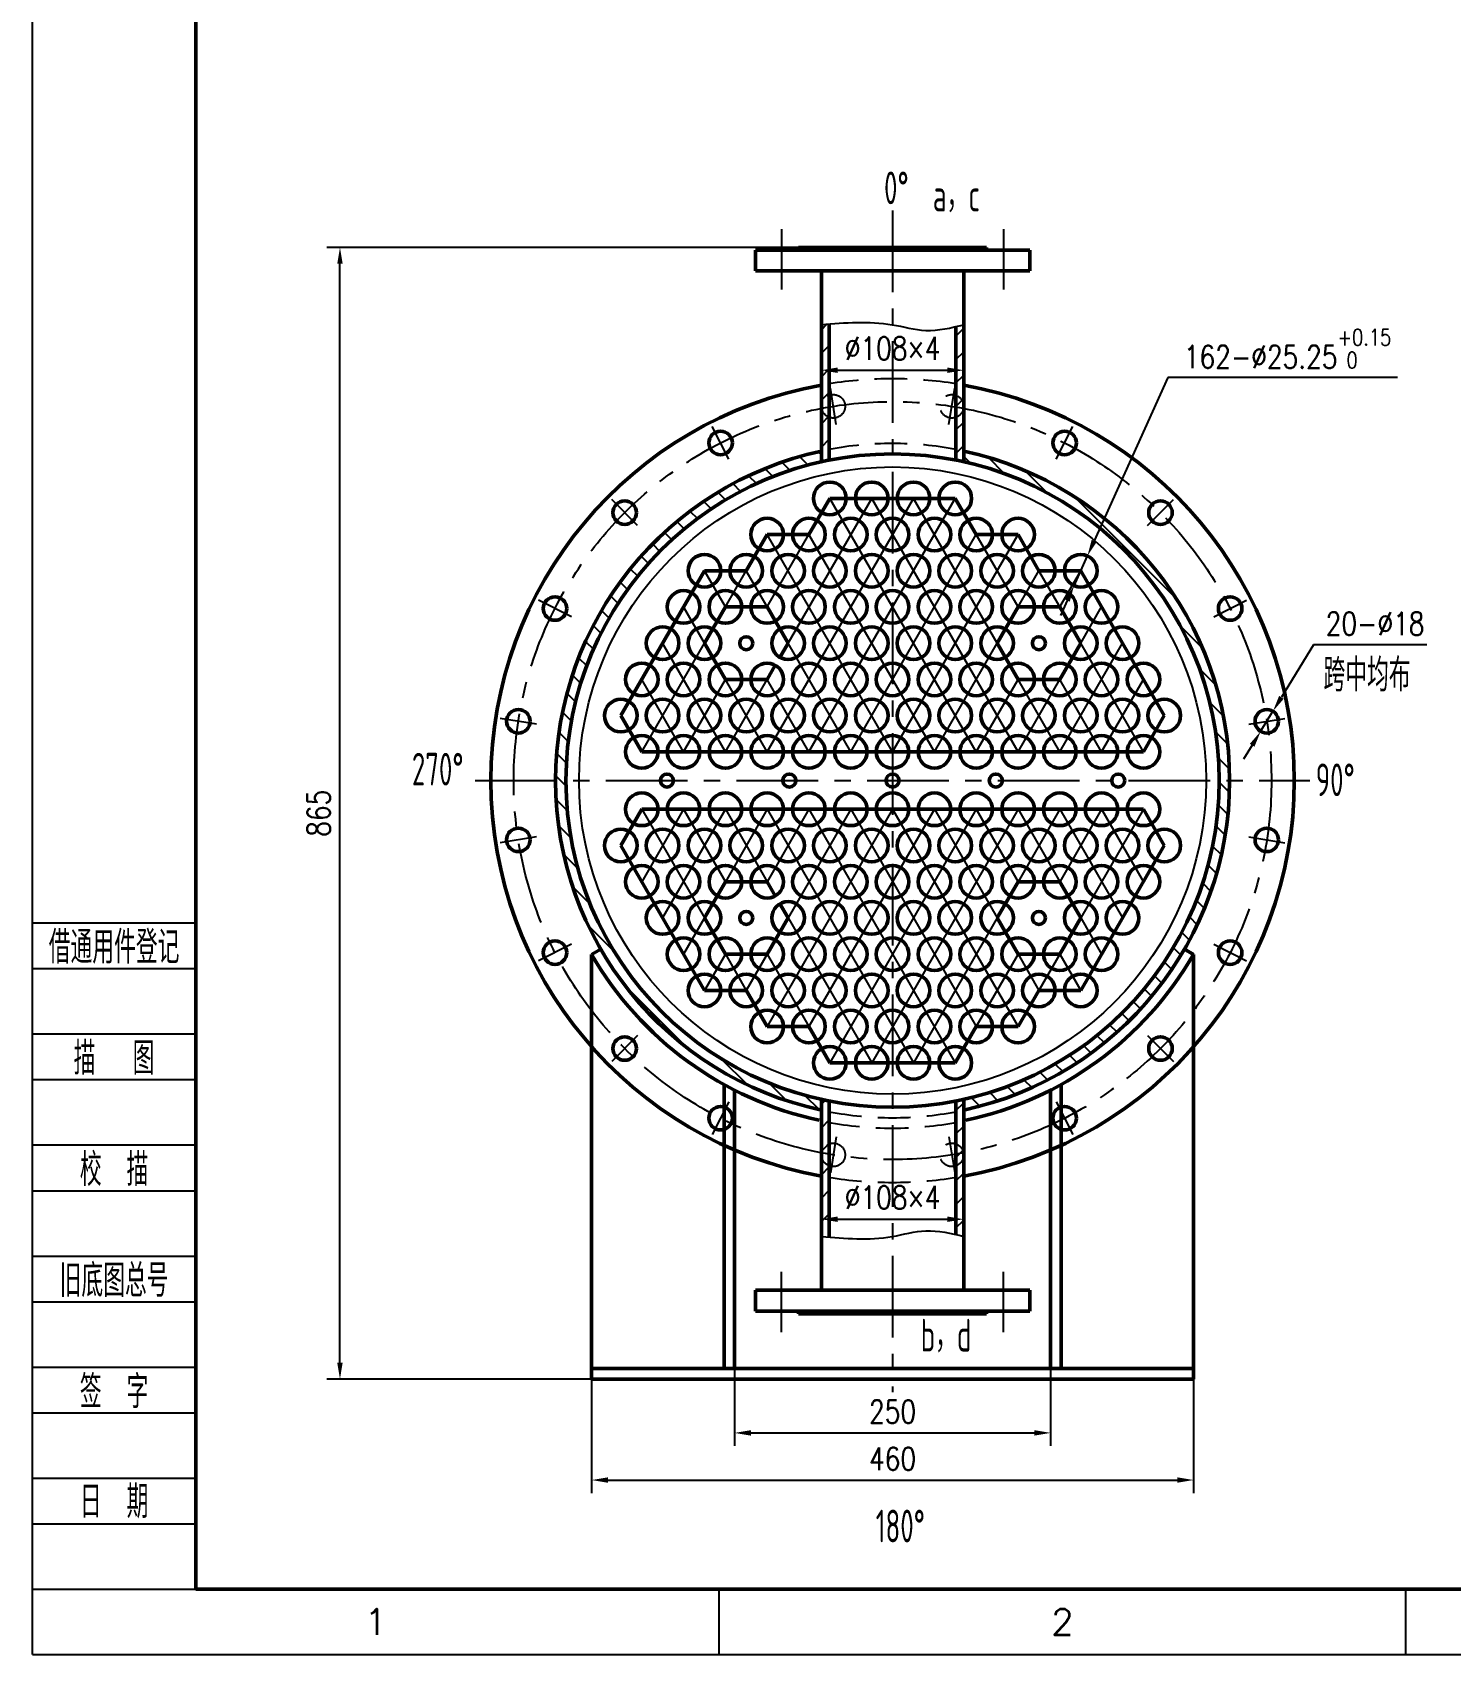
# Model space of a CAD drawing. Header units: millimetres. Extents: x -125 to 4088, y -50 to 2920.
# Drawn here: x -125 to 960, y -50 to 1191 of the extents above; entities that cross this region are included whole.
import ezdxf
from ezdxf.enums import TextEntityAlignment as Align

# ---------------------------------------------------------------- set-up
doc = ezdxf.new("R2010")
doc.units = ezdxf.units.MM
doc.header["$LTSCALE"] = 50
doc.linetypes.add('CENTER', pattern=[2, 1.25, -0.25, 0.25, -0.25])
doc.linetypes.add('DASHED', pattern=[0.75, 0.5, -0.25])
doc.layers.add('1轮廓实线层', color=7, linetype='Continuous', lineweight=50)
doc.layers.add('图框层', color=7, linetype='Continuous', lineweight=50)
for name, color, linetype in [('2细线层', 4, 'Continuous'), ('3中心线层', 1, 'CENTER'), ('4虚线层', 6, 'DASHED'), ('5剖面线层', 2, 'Continuous'), ('6文字层', 3, 'Continuous'), ('7标注层', 4, 'Continuous')]:
    doc.layers.add(name, color=color, linetype=linetype)
doc.styles.add('PC_TEXTSTYLE', font='isocp.shx', dxfattribs={"width": 0.8, "bigfont": 'hzfs.shx'})
doc.styles.add('TH_GBDIM', font='romans.shx', dxfattribs={"width": 0.8, "bigfont": 'gbcbig.shx'})
doc.dimstyles.new('TH_GBDIM', dxfattribs={"dimscale": 5, "dimtxt": 3.5, "dimasz": 2.5, "dimexe": 2, "dimexo": 0, "dimgap": 1.5, "dimtad": 1, "dimdec": 1, "dimzin": 0, "dimdsep": 46, "dimtxsty": 'TH_GBDIM', "dimcen": 2.5, "dimclrd": 130, "dimclre": 130, "dimclrt": 3, "dimadec": 0, "dimazin": 0, "dimtfac": 0.714286, "dimtdec": 1, "dimtmove": 0, "dimatfit": 3, "dimfxl": 0, "dimtzin": 0, "dimlwd": -1, "dimlwe": -1, "dimarcsym": 0})
pattern_1 = [(45, (0, 0), (-8.980256121069152, 8.980256121069154), [])]

# ---------------------------------------------------------------- blocks, each defined once
blk = doc.blocks.new('*D23')
at = {"layer": '7标注层', "color": 130}
for p, q in [((744.0093491004308, 927.2756769917984), (687.6545762287542, 802.2057182454919)), ((919.8911491004314, 927.2756769917982), (744.0093491004308, 927.2756769917984)), ((672.2492413669058, 768.0161634400506), (682.5194646081379, 790.8091999770113)), ((667.1141297462898, 756.6196451715699), (661.9790181256736, 745.2231269030893))]:
    blk.add_line(p, q, dxfattribs=at)
for points in [[(685.7551565173408, 803.0615701822612), (689.5539959401675, 801.3498663087225), (682.5194646081379, 790.8091999770113)], [(665.2147100348764, 757.4754971083394), (669.0135494577032, 755.7637932348006), (672.2492413669058, 768.0161634400506)]]:
    blk.add_solid(points, dxfattribs=at)
at = {"layer": 'Defpoints', "color": 0}
for p in [(682.5194646081379, 790.8091999770113), (672.2492413669058, 768.0161634400506)]:
    blk.add_point(p, dxfattribs=at)
at = {"layer": '7标注层', "color": 3, "insert": (835.7002491004314, 949.3593019917982), "char_height": 17.5, "attachment_point": 5, "style": 'TH_GBDIM'}
blk.add_mtext('162-%%c25.25{}{\\H0.7143x;\\S+0.15^  0;}', dxfattribs=at)
blk = doc.blocks.new('*D24')
at = {"layer": '7标注层', "color": 130}
for p, q in [((303.021595580861, 160.8486171030233), (303.021595580861, 73.56064784258774)), ((763.7471103941843, 160.8486171030258), (763.7471103941843, 73.56064784258774)), ((315.521595580861, 83.56064784258774), (751.2471103941843, 83.56064784258774))]:
    blk.add_line(p, q, dxfattribs=at)
for points in [[(315.521595580861, 85.64398117592107), (315.521595580861, 81.47731450925441), (303.021595580861, 83.56064784258774)], [(751.2471103941843, 85.64398117592107), (751.2471103941843, 81.47731450925441), (763.7471103941843, 83.56064784258774)]]:
    blk.add_solid(points, dxfattribs=at)
at = {"layer": 'Defpoints', "color": 0}
for p in [(303.021595580861, 160.8486171030233), (763.7471103941843, 160.8486171030258), (763.7471103941843, 83.56064784258774)]:
    blk.add_point(p, dxfattribs=at)
at = {"layer": '7标注层', "color": 3, "insert": (533.3843529875227, 99.81064784258774), "char_height": 17.5, "attachment_point": 5, "style": 'TH_GBDIM'}
blk.add_mtext('460{}{}', dxfattribs=at)
blk = doc.blocks.new('*D25')
at = {"layer": '7标注层', "color": 130}
for p, q in [((412.3843529875224, 168.8486171030239), (412.3843529875224, 109.6293780447565)), ((654.3843529875229, 168.8486171030215), (654.3843529875229, 109.6293780447565)), ((424.8843529875224, 119.6293780447565), (641.8843529875229, 119.6293780447565))]:
    blk.add_line(p, q, dxfattribs=at)
for points in [[(424.8843529875224, 121.7127113780899), (424.8843529875224, 117.5460447114232), (412.3843529875224, 119.6293780447565)], [(641.8843529875229, 121.7127113780899), (641.8843529875229, 117.5460447114232), (654.3843529875229, 119.6293780447565)]]:
    blk.add_solid(points, dxfattribs=at)
at = {"layer": 'Defpoints', "color": 0}
for p in [(412.3843529875224, 168.8486171030239), (654.3843529875229, 168.8486171030215), (654.3843529875229, 119.6293780447565)]:
    blk.add_point(p, dxfattribs=at)
at = {"layer": '7标注层', "color": 3, "insert": (533.3843529875227, 135.8793780447565), "char_height": 17.5, "attachment_point": 5, "style": 'TH_GBDIM'}
blk.add_mtext('250{}{}', dxfattribs=at)
blk = doc.blocks.new('*D26')
at = {"layer": '7标注层', "color": 130}
for p, q in [((461.3843529875229, 1026.848617103024), (100.3919602627319, 1026.848617103024)), ((110.3919602627317, 173.3486171030234), (110.3919602627319, 1014.348617103024)), ((303.0215955808611, 160.8486171030233), (100.3919602627317, 160.8486171030234))]:
    blk.add_line(p, q, dxfattribs=at)
for points in [[(108.3086269293985, 1014.348617103024), (112.4752935960652, 1014.348617103024), (110.3919602627319, 1026.848617103024)], [(108.3086269293984, 173.3486171030234), (112.475293596065, 173.3486171030234), (110.3919602627317, 160.8486171030234)]]:
    blk.add_solid(points, dxfattribs=at)
at = {"layer": 'Defpoints', "color": 0}
for p in [(110.3919602627319, 1026.848617103024), (461.3843529875229, 1026.848617103024), (303.0215955808611, 160.8486171030233)]:
    blk.add_point(p, dxfattribs=at)
at = {"layer": '7标注层', "color": 3, "insert": (94.14196026273169, 593.8486171030235), "char_height": 17.5, "attachment_point": 5, "rotation": 90, "style": 'TH_GBDIM'}
blk.add_mtext('865{}{}', dxfattribs=at)
blk = doc.blocks.new('*D55')
at = {"layer": '7标注层', "color": 130}
for p, q in [((855.5382106431915, 722.6916113641978), (831.0224729256623, 682.5618052547247)), ((942.3715439765251, 722.6916113641978), (855.5382106431915, 722.6916113641978)), ((815.1220410396504, 656.534391517699), (824.5059024805755, 671.8948324116815)), ((808.6054705945637, 645.8674186746557), (802.0889001494769, 635.2004458316126))]:
    blk.add_line(p, q, dxfattribs=at)
for points in [[(829.2446441184885, 683.6479003289058), (832.8003017328363, 681.4757101805436), (824.5059024805755, 671.8948324116815)], [(806.8276417873899, 646.9535137488368), (810.3832994017375, 644.7813236004746), (815.1220410396504, 656.534391517699)]]:
    blk.add_solid(points, dxfattribs=at)
at = {"layer": 'Defpoints', "color": 0}
for p in [(824.5059024805755, 671.8948324116815), (815.1220410396504, 656.534391517699)]:
    blk.add_point(p, dxfattribs=at)
at = {"layer": '7标注层', "color": 3, "insert": (902.7048773098583, 738.9416113641978), "char_height": 17.5, "attachment_point": 5, "style": 'TH_GBDIM'}
blk.add_mtext('20-%%c18{}{}', dxfattribs=at)
blk = doc.blocks.new('*D57')
at = {"layer": '7标注层', "color": 130}
for p, q in [((478.8843529875229, 932.8992387916232), (478.8843529875229, 942.8992387916232)), ((491.3843529875229, 932.8992387916232), (575.3843529875229, 932.8992387916232)), ((587.8843529875229, 938.0253028256261), (587.8843529875229, 922.8992387916232))]:
    blk.add_line(p, q, dxfattribs=at)
for points in [[(491.3843529875229, 934.9825721249566), (491.3843529875229, 930.8159054582899), (478.8843529875229, 932.8992387916232)], [(575.3843529875229, 934.9825721249566), (575.3843529875229, 930.8159054582899), (587.8843529875229, 932.8992387916232)]]:
    blk.add_solid(points, dxfattribs=at)
at = {"layer": 'Defpoints', "color": 0}
for p in [(478.8843529875229, 932.8992387916232), (587.8843529875229, 938.0253028256261), (587.8843529875229, 932.8992387916232)]:
    blk.add_point(p, dxfattribs=at)
at = {"layer": '7标注层', "color": 3, "insert": (533.3843529875229, 949.6317755563291), "char_height": 17.5, "attachment_point": 5, "style": 'TH_GBDIM'}
blk.add_mtext('%%c108×4{}{}', dxfattribs=at)
blk = doc.blocks.new('*D58')
at = {"layer": '7标注层', "color": 130}
for p, q in [((478.8843529875231, 283.1567994896104), (478.8843529875231, 293.1567994896104)), ((587.8843529875231, 288.2828635236133), (587.8843529875231, 273.1567994896104)), ((491.3843529875231, 283.1567994896104), (575.3843529875231, 283.1567994896104))]:
    blk.add_line(p, q, dxfattribs=at)
for points in [[(491.3843529875231, 285.2401328229437), (491.3843529875231, 281.0734661562771), (478.8843529875231, 283.1567994896104)], [(575.3843529875231, 285.2401328229437), (575.3843529875231, 281.0734661562771), (587.8843529875231, 283.1567994896104)]]:
    blk.add_solid(points, dxfattribs=at)
at = {"layer": 'Defpoints', "color": 0}
for p in [(587.8843529875231, 288.2828635236133), (478.8843529875231, 283.1567994896104), (587.8843529875231, 283.1567994896104)]:
    blk.add_point(p, dxfattribs=at)
at = {"layer": '7标注层', "color": 3, "insert": (533.3843529875231, 299.8893362543163), "char_height": 17.5, "attachment_point": 5, "style": 'TH_GBDIM'}
blk.add_mtext('%%c108×4{}{}', dxfattribs=at)
blk = doc.blocks.new('PC_FJL_BLOCK')
at = {"layer": '2细线层'}
for p, q in [((-25, 102), (0, 102)), ((-25, 95), (0, 95)), ((-25, 85), (0, 85)), ((-25, 78), (0, 78)), ((-25, 68), (0, 68)), ((-25, 61), (0, 61)), ((-25, 51), (0, 51)), ((-25, 44), (0, 44)), ((-25, 34), (0, 34)), ((-25, 27), (0, 27)), ((-25, 17), (0, 17)), ((-25, 10), (0, 10)), ((-25, 0), (0, 0))]:
    blk.add_line(p, q, dxfattribs=at)
at = {"layer": '6文字层', "color": 3, "style": 'PC_TEXTSTYLE'}
for s, width, p in [('借通用件登记', 0.667, (-12.5, 98.5)), ('描   图', 0.6667, (-12.5, 81.5)), ('校  描', 0.667, (-12.5, 64.5)), ('旧底图总号', 0.667, (-12.5, 47.5)), ('签  字', 0.667, (-12.5, 30.5)), ('日  期', 0.667, (-12.49376486070217, 13.59980542589427))]:
    blk.add_text(s, height=5, dxfattribs=dict(at, width=width)).set_placement(p, align=Align.MIDDLE)
at = {"layer": '6文字层', "style": 'PC_TEXTSTYLE'}
for tag, width, p, p2 in [('借通用件登记', 0.6713282086086615, (-23.44469732711161, 86.35631590408678), (-1.253570431436401, 86.35631590408678)), ('描图', 2.120921862595507, (-23.44469732711161, 69.35982487165847), (-1.253570431436401, 69.35982487165847)), ('校图', 2.149975652110253, (-23.74868605073812, 52.05982479391378), (-1.253570431436401, 52.05982479391378)), ('旧底图总号', 0.7614517010338726, (-22.83672096527289, 35.67035085177702), (-1.861546793275011, 35.67035085177702)), ('签字', 2.026939354482046, (-23.14070968889939, 18.37035077403232), (-1.557559155062791, 18.37035077403232)), ('日期', 1.899989811424763, (-22.83672096527289, 1.373859241433422), (-2.165535516901627, 1.373859241433422))]:
    blk.add_attdef(tag, text='', height=5, dxfattribs=dict(at, width=width)).set_placement(p, p2, align=Align.FIT)

msp = doc.modelspace()

# ---------------------------------------------------------------- hatches: boundary and pattern name
at = {"layer": '5剖面线层'}
h = msp.add_hatch(dxfattribs=at)
h.set_pattern_fill('ANSI31', color=256, scale=4, style=0)
h.set_pattern_definition(pattern_1)
edge = h.paths.add_edge_path()
edge.add_spline(control_points=[(484.8843529875228, 968.2480152589748), (482.8846053306923, 968.0852654624275), (480.8844791591076, 967.9163627663116), (478.8843529875229, 967.7474600701958)], knot_values=[0, 0, 0, 0, 5.969206790696902, 5.969206790696902, 5.969206790696902, 5.969206790696902], degree=3, periodic=0)
edge.add_line((478.8843529875228, 967.7474600701958), (478.8843529875228, 903.6814628213501))
edge.add_arc((533.3843529874699, 618.8486171030128), 290.0000000000007, 100.77821624753358, 100.83206629529758, ccw=False)
edge.add_arc((488.0183581258555, 905.2782358756135), 9, 180, 189.8891081237728, ccw=False)
edge.add_arc((488.0183581258555, 905.2782358756135), 9, 110.3786516710154, 180, ccw=False)
edge.add_line((484.8843529875229, 913.7149420926692), (484.8843529875229, 968.2480152589746))
h.paths.add_polyline_path([(484.8843529875229, 913.7149420926692, 0.313483304704239), (479.0183581258555, 905.2782358756135, 0.04317617365718836), (479.1520801985543, 903.7325594166311, -0.005021139206807079), (484.8843529875229, 904.7642515128963)])
h.paths.add_polyline_path([(484.8843529875229, 904.7642515128963, 0.005021139206807079), (479.1520801985543, 903.7325594166311, 0.266697379455153), (484.8843529875229, 896.8415296585579)])
h.paths.add_polyline_path([(484.8843529875229, 896.8415296585579, -0.266697379455153), (479.1520801985543, 903.7325594166311, 0.0002349651632835394), (478.8843529875228, 903.6814628213501), (478.8843529875228, 862.8358093898318, -0.006131759620740905), (484.8843529875229, 864.0989993657224)])
h.paths.add_polyline_path([(587.8843529875228, 903.6814628213501, 0.0002349651632838466), (587.616625776491, 903.7325594166313, -0.2666973794551493), (581.8843529875226, 896.841529658558), (581.8843529875224, 864.0989993657224, -0.00613175962074085), (587.8843529875224, 862.8358093898318)])
h.paths.add_polyline_path([(587.616625776491, 903.7325594166313, 0.005021139206806838), (581.8843529875227, 904.7642515128964), (581.8843529875227, 896.841529658558, 0.2666973794551468)])
h.paths.add_polyline_path([(581.8843529875227, 913.714942092669), (581.8843529875227, 904.7642515128964, -0.005021139206806838), (587.616625776491, 903.7325594166313, 0.04317617365718506), (587.7503478491898, 905.2782358756135, 0.3134833047042284)], flags=17)
edge = h.paths.add_edge_path()
edge.add_spline(control_points=[(587.8843529875231, 967.7474600701958), (585.8842262310883, 967.2564852947597), (583.8840994746536, 966.7655105193238), (581.884352987523, 966.2988071220818)], knot_values=[103.6369336418468, 103.6369336418468, 103.6369336418468, 103.6369336418468, 109.6954481703521, 109.6954481703521, 109.6954481703521, 109.6954481703521], degree=3, periodic=0)
edge.add_line((581.8843529875229, 966.2988071220819), (581.8843529875227, 913.714942092669))
edge.add_arc((578.7503478491898, 905.2782358756135), 9, 0, 69.62134832898232, ccw=False)
edge.add_arc((578.7503478491897, 905.2782358756133), 9, -9.889108123770484, 1.4210854715202004e-12, ccw=False)
edge.add_arc((533.3843529875033, 618.8486171030265), 290.0000000000007, 79.16793370468793, 79.22178375245193, ccw=False)
edge.add_line((587.8843529875227, 903.6814628213501), (587.884352987523, 967.7474600701956))
h = msp.add_hatch(dxfattribs=at)
h.set_pattern_fill('ANSI31', color=256, scale=4, angle=90, style=0)
h.set_pattern_definition([(135, (0, 0), (-8.980256121069154, -8.980256121069152), [])])
h.paths.add_polyline_path([(478.8843529875228, 862.8358093898318), (478.8843529875228, 871.0266296259235, 0.3531610833721591), (275.3843529875227, 618.8486171030233), (283.3843529875227, 618.8486171030233, -0.3512162236852241)])
h.paths.add_polyline_path([(283.3843529875227, 618.8486171030233), (275.3843529875227, 618.8486171030233, 0.3531610833721592), (478.884352987523, 366.6706045801232), (478.884352987523, 374.8614248162149, -0.3512162236852243)])
h.paths.add_polyline_path([(791.3843529875227, 618.8486171030233), (783.3843529875227, 618.8486171030233, -0.351216223685224), (587.8843529875226, 374.8614248162149), (587.8843529875226, 366.6706045801232, 0.353161083372159)])
h.paths.add_polyline_path([(587.8843529875224, 871.0266296259235), (587.8843529875224, 862.8358093898318, -0.3512162236852242), (783.3843529875227, 618.8486171030233), (791.3843529875227, 618.8486171030233, 0.3531610833721591)])
h = msp.add_hatch(dxfattribs=at)
h.set_pattern_fill('ANSI31', color=256, scale=4, style=0)
h.set_pattern_definition(pattern_1)
edge = h.paths.add_edge_path()
edge.add_arc((488.0183581258556, 332.4189983304332), 9, 180, 249.6213483289854, ccw=False)
edge.add_arc((488.0183581258555, 332.4189983304332), 9.000000000000002, 170.1108918762334, 180, ccw=False)
edge.add_arc((533.3843529875368, 618.8486171030203), 290.0000000000007, 259.167933704689, 259.2217837524529, ccw=False)
edge.add_line((478.8843529875231, 334.0157713846956), (478.8843529875232, 269.9218239307589))
edge.add_spline(control_points=[(478.8843529875231, 269.9218239307589), (480.8844791580181, 269.7543081275002), (482.884605328513, 269.5867923242415), (484.8843529875232, 269.4254162981405)], knot_values=[0, 0, 0, 0, 5.969207854070616, 5.969207854070616, 5.969207854070616, 5.969207854070616], degree=3, periodic=0)
edge.add_line((484.8843529875231, 269.4254162981405), (484.8843529875231, 323.9822921133775))
h.paths.add_polyline_path([(484.8843529875231, 373.5982348403243, -0.006131759620740905), (478.884352987523, 374.8614248162149), (478.8843529875231, 334.0157713846956, 0.0002349651632832506), (479.1520801985542, 333.9646747894146, -0.2666973794551862), (484.8843529875231, 340.8557045474889)])
h.paths.add_polyline_path([(484.8843529875231, 340.8557045474889, 0.2666973794551875), (479.1520801985542, 333.9646747894146, 0.005021139206807368), (484.8843529875231, 332.9329826931494)])
h.paths.add_polyline_path([(484.8843529875231, 332.9329826931494, -0.005021139206807377), (479.1520801985542, 333.9646747894146, 0.04317617365716106), (479.0183581258555, 332.4189983304332, 0.3134833047042432), (484.8843529875231, 323.9822921133775)])
edge = h.paths.add_edge_path()
edge.add_arc((533.3843529874896, 618.8486171030165), 290.0000000000007, 280.77821624755086, 280.8320662953149, ccw=False)
edge.add_arc((578.7503478491896, 332.4189983304331), 9, -1.0800249583553523e-12, 9.889108123766619, ccw=False)
edge.add_arc((578.7503478491897, 332.4189983304329), 9, -69.62134832898062, 0, ccw=False)
edge.add_line((581.8843529875228, 323.9822921133776), (581.8843529875231, 271.3982929750979))
edge.add_spline(control_points=[(581.8843529875231, 271.3982929750979), (583.8840994756791, 270.9316303305018), (585.8842262316011, 270.4407022331764), (587.8843529875232, 269.9497741358509)], knot_values=[103.6369408173558, 103.6369408173558, 103.6369408173558, 103.6369408173558, 109.6954553811669, 109.6954553811669, 109.6954553811669, 109.6954553811669], degree=3, periodic=0)
edge.add_line((587.8843529875231, 269.9497741358509), (587.8843529875228, 334.0157713846957))
h.paths.add_polyline_path([(587.7503478491896, 332.4189983304329, 0.04317617365716581), (587.6166257764909, 333.9646747894145, -0.00502113920680662), (581.8843529875228, 332.9329826931495), (581.8843529875228, 323.9822921133776, 0.3134833047042159)], flags=17)
h.paths.add_polyline_path([(581.8843529875228, 340.8557045474884), (581.8843529875228, 332.9329826931495, 0.005021139206806627), (587.6166257764909, 333.9646747894145, 0.2666973794551568)])
h.paths.add_polyline_path([(587.8843529875226, 374.8614248162149, -0.00613175962074085), (581.8843529875226, 373.5982348403243), (581.8843529875228, 340.8557045474884, -0.2666973794551568), (587.6166257764909, 333.9646747894145, 0.000234965163283952), (587.8843529875228, 334.0157713846957)])

# ---------------------------------------------------------------- linework, layer by layer
at = {"layer": '1轮廓实线层'}
for p, q in [((428.3843529875229, 1024.848617103024), (428.3843529875229, 1008.848617103024)), ((428.3843529875229, 1024.848617103024), (638.3843529875228, 1024.848617103023)), ((461.3843529875228, 1026.848617103024), (461.3843529875228, 1024.848617103024)), ((461.3843529875229, 1026.848617103024), (605.3843529875229, 1026.848617103024)), ((605.3843529875228, 1026.848617103024), (605.3843529875228, 1024.848617103024)), ((638.3843529875228, 1008.848617103024), (638.3843529875228, 1024.848617103023)), ((428.3843529875229, 1008.848617103024), (638.3843529875228, 1008.848617103024)), ((478.8843529875228, 862.8358093898318), (478.8843529875229, 1008.848617103024)), ((587.8843529875224, 862.8358093898318), (587.8843529875232, 1008.848617103024)), ((484.8843529875229, 864.0989993657224), (484.8843529875229, 968.2778372790817)), ((581.8843529875224, 864.0989993657224), (581.8843529875229, 966.2988071220817)), ((469.3843529875227, 807.1254946296328), (485.384352987522, 834.8383075507343)), ((485.384352987522, 834.8383075507343), (581.384352987522, 834.8383075507342)), ((581.384352987522, 834.8383075507342), (597.3843529875221, 807.1254946296327)), ((420.5581593016887, 777.981672267774), (437.3843529875221, 807.1254946296327)), ((437.3843529875221, 807.1254946296327), (469.3843529875227, 807.1254946296328)), ((597.3843529875221, 807.1254946296327), (629.3843529875222, 807.1254946296328)), ((629.3843529875222, 807.1254946296328), (645.3843529875221, 779.4126817085312)), ((325.3843529875228, 668.5614300241245), (389.3843529875228, 779.4126817085313)), ((389.3843529875228, 779.4126817085311), (421.3843529875228, 779.4126817085313)), ((645.3843529875221, 779.4126817085312), (677.3843529875217, 779.4126817085307)), ((741.3843529875217, 668.5614300241249), (677.384352987522, 779.4126817085312)), ((405.3843529875228, 751.6998687874296), (389.3843529875226, 723.9870558663282)), ((405.3843529875228, 751.6998687874296), (437.3843529875226, 751.69986878743)), ((453.3843529875226, 723.9870558663284), (437.3843529875226, 751.69986878743)), ((629.3843529875222, 751.6998687874296), (613.3843529875224, 723.9870558663282)), ((629.3843529875223, 751.6998687874296), (661.384352987522, 751.6998687874295)), ((661.3843529875231, 751.6998687874296), (677.3843529875229, 723.9870558663282)), ((389.3843529875226, 723.9870558663282), (405.3843529875226, 696.2742429452267)), ((447.1343529875225, 713.1617383190227), (453.3843529875227, 723.9870558663282)), ((613.3843529875224, 723.9870558663282), (629.3843529875222, 696.2742429452265)), ((677.3843529875229, 723.9870558663282), (661.3843529875231, 696.2742429452265)), ((405.3843529875227, 696.2742429452264), (437.3843529875226, 696.2742429452267)), ((437.3843529875226, 696.2742429452267), (443.6343529875227, 707.0995604925321)), ((629.3843529875222, 696.2742429452265), (661.3843529875223, 696.2742429452267)), ((341.3843529875228, 640.848617103023), (325.3843529875228, 668.5614300241245)), ((725.3843529875221, 640.8486171030235), (741.3843529875218, 668.5614300241249)), ((725.384352987522, 640.8486171030233), (341.3843529875229, 640.8486171030233)), ((341.3843529875228, 596.8486171030237), (325.3843529875228, 569.135804181922)), ((725.3843529875221, 596.8486171030236), (341.3843529875226, 596.8486171030232)), ((725.3843529875221, 596.8486171030236), (741.3843529875218, 569.1358041819221)), ((325.3843529875228, 569.135804181922), (389.3843529875229, 458.2845524975154)), ((741.3843529875218, 569.135804181922), (677.3843529875221, 458.2845524975157)), ((389.3843529875227, 513.7101783397185), (405.3843529875226, 541.42299126082)), ((405.3843529875227, 541.4229912608203), (437.3843529875226, 541.42299126082)), ((437.3843529875226, 541.42299126082), (443.6343529875227, 530.5976737135146)), ((613.3843529875226, 513.7101783397187), (629.3843529875222, 541.4229912608204)), ((629.3843529875222, 541.4229912608204), (661.3843529875223, 541.4229912608203)), ((677.384352987523, 513.7101783397187), (661.3843529875231, 541.4229912608204)), ((447.1343529875226, 524.535495887024), (453.3843529875227, 513.7101783397185)), ((405.3843529875229, 485.9973654186171), (389.3843529875227, 513.7101783397185)), ((453.3843529875226, 513.7101783397183), (437.3843529875227, 485.9973654186167)), ((629.3843529875223, 485.9973654186173), (613.3843529875226, 513.7101783397187)), ((661.3843529875232, 485.9973654186173), (677.384352987523, 513.7101783397187)), ((309.9497988111368, 489.8486171030247), (303.0215955808612, 485.8486171030247)), ((303.0215955808611, 485.8486171030247), (303.0215955808611, 160.8486171030233)), ((405.3843529875229, 485.9973654186171), (437.3843529875227, 485.9973654186167)), ((629.3843529875224, 485.9973654186173), (661.3843529875221, 485.9973654186174)), ((756.8189071639083, 489.8486171030243), (763.7471103941838, 485.8486171030243)), ((763.7471103941809, 485.8486171030272), (763.7471103941845, 160.8486171030257)), ((420.5581593016888, 459.7155619382727), (437.3843529875222, 430.571739576414)), ((389.384352987523, 458.2845524975156), (421.384352987523, 458.2845524975154)), ((629.3843529875223, 430.5717395764141), (645.3843529875222, 458.2845524975157)), ((645.3843529875222, 458.2845524975157), (677.3843529875218, 458.2845524975162)), ((437.3843529875222, 430.571739576414), (469.3843529875228, 430.571739576414)), ((469.3843529875228, 430.571739576414), (485.3843529875222, 402.8589266553125)), ((581.3843529875221, 402.8589266553126), (597.3843529875222, 430.5717395764142)), ((597.3843529875222, 430.5717395764142), (629.3843529875223, 430.5717395764141)), ((485.3843529875222, 402.8589266553125), (581.3843529875221, 402.8589266553126)), ((404.3843529875221, 386.2223073270226), (404.3843529875227, 168.8486171030239)), ((662.384352987526, 386.2223073270209), (662.3843529875227, 168.8486171030222)), ((412.384352987523, 381.9625685480271), (412.3843529875224, 168.8486171030239)), ((478.884352987523, 374.8614248162148), (478.8843529875232, 228.848617103023)), ((484.8843529875231, 373.5982348403242), (484.8843529875231, 269.4193969269649)), ((581.8843529875226, 373.5982348403243), (581.8843529875231, 271.3981629303319)), ((587.8843529875226, 374.8614248162149), (587.8843529875235, 228.8486171030231)), ((654.3843529875251, 381.9625685480255), (654.3843529875229, 168.8486171030224)), ((428.3843529875232, 228.848617103023), (638.384352987523, 228.8486171030231)), ((428.3843529875232, 212.848617103023), (428.3843529875232, 228.848617103023)), ((638.384352987523, 228.8486171030231), (638.384352987523, 212.8486171030236)), ((428.3843529875232, 212.848617103023), (638.384352987523, 212.8486171030236)), ((461.3843529875231, 210.848617103023), (461.3843529875231, 212.848617103023)), ((605.384352987523, 210.8486171030231), (605.384352987523, 212.8486171030231)), ((461.3843529875232, 210.848617103023), (605.3843529875231, 210.8486171030231)), ((763.7471103941843, 168.8486171030258), (303.021595580861, 168.8486171030233)), ((763.7471103941843, 160.8486171030258), (303.0215955808611, 160.8486171030233))]:
    msp.add_line(p, q, dxfattribs=at)
for centre, radius in [((401.7271080630537, 877.2405091176503), 9), ((665.0415979119915, 877.2405091176502), 9), ((533.3843529875227, 618.8486171030233), 250), ((485.384352987522, 834.8383075507343), 12.5), ((517.384352987522, 834.8383075507343), 12.5), ((549.384352987522, 834.8383075507342), 12.5), ((581.384352987522, 834.8383075507342), 12.5), ((328.3233864434235, 823.909583647122), 9), ((738.4453195316219, 823.9095836471222), 9), ((437.3843529875221, 807.1254946296327), 12.5), ((469.3843529875221, 807.1254946296327), 12.5), ((501.3843529875219, 807.1254946296327), 12.5), ((533.384352987522, 807.1254946296327), 12.5), ((565.384352987522, 807.1254946296325), 12.5), ((597.3843529875221, 807.1254946296327), 12.5), ((629.3843529875221, 807.1254946296327), 12.5), ((389.3843529875228, 779.4126817085311), 12.5), ((421.3843529875227, 779.4126817085312), 12.5), ((453.3843529875223, 779.4126817085312), 12.5), ((485.3843529875221, 779.4126817085312), 12.5), ((517.3843529875221, 779.4126817085312), 12.5), ((549.3843529875221, 779.4126817085311), 12.5), ((581.3843529875221, 779.4126817085311), 12.5), ((613.3843529875221, 779.4126817085312), 12.5), ((645.3843529875221, 779.4126817085312), 12.5), ((677.3843529875217, 779.4126817085307), 12.5), ((274.9924609728956, 750.5058620274921), 9), ((373.3843529875228, 751.6998687874295), 12.5), ((405.3843529875227, 751.6998687874296), 12.5), ((437.3843529875222, 751.6998687874296), 12.5), ((469.3843529875222, 751.6998687874296), 12.5), ((501.384352987522, 751.6998687874296), 12.5), ((533.384352987522, 751.6998687874296), 12.5), ((565.3843529875221, 751.6998687874294), 12.5), ((597.3843529875222, 751.6998687874296), 12.5), ((629.3843529875222, 751.6998687874296), 12.5), ((661.384352987522, 751.6998687874295), 12.5), ((693.384352987522, 751.6998687874295), 12.5), ((791.7762450021497, 750.5058620274916), 9), ((357.3843529875226, 723.9870558663283), 12.5), ((389.3843529875226, 723.9870558663282), 12.5), ((453.3843529875224, 723.9870558663282), 12.5), ((485.3843529875224, 723.9870558663282), 12.5), ((517.3843529875224, 723.9870558663281), 12.5), ((549.3843529875224, 723.9870558663281), 12.5), ((581.3843529875224, 723.9870558663282), 12.5), ((613.3843529875224, 723.9870558663282), 12.5), ((677.3843529875223, 723.9870558663282), 12.5), ((709.3843529875223, 723.9870558663283), 12.5), ((421.3843529875224, 723.9870558663281), 5), ((645.3843529875227, 723.9870558663281), 5), ((341.3843529875226, 696.2742429452268), 12.5), ((373.3843529875226, 696.2742429452268), 12.5), ((405.3843529875226, 696.2742429452267), 12.5), ((437.3843529875226, 696.2742429452267), 12.5), ((469.3843529875224, 696.2742429452267), 12.5), ((501.3843529875224, 696.2742429452267), 12.5), ((533.3843529875224, 696.2742429452264), 12.5), ((565.3843529875226, 696.2742429452267), 12.5), ((597.3843529875226, 696.2742429452267), 12.5), ((629.3843529875223, 696.2742429452267), 12.5), ((661.3843529875223, 696.2742429452267), 12.5), ((693.3843529875223, 696.2742429452268), 12.5), ((725.3843529875221, 696.2742429452268), 12.5), ((246.9547342149323, 664.2146119646902), 9), ((325.3843529875227, 668.5614300241252), 12.5), ((357.3843529875227, 668.5614300241252), 12.5), ((389.3843529875227, 668.5614300241251), 12.5), ((421.3843529875227, 668.5614300241251), 12.5), ((453.3843529875226, 668.5614300241251), 12.5), ((485.3843529875226, 668.5614300241251), 12.5), ((517.3843529875226, 668.561430024125), 12.5), ((549.3843529875226, 668.561430024125), 12.5), ((581.3843529875226, 668.5614300241251), 12.5), ((613.3843529875226, 668.5614300241251), 12.5), ((645.3843529875224, 668.5614300241251), 12.5), ((677.3843529875224, 668.5614300241251), 12.5), ((709.3843529875224, 668.5614300241252), 12.5), ((741.3843529875224, 668.5614300241252), 12.5), ((819.8139717601128, 664.2146119646901), 9), ((341.3843529875227, 640.8486171030237), 12.5), ((373.3843529875227, 640.8486171030237), 12.5), ((405.3843529875227, 640.8486171030236), 12.5), ((437.3843529875227, 640.8486171030236), 12.5), ((469.3843529875225, 640.8486171030236), 12.5), ((501.3843529875225, 640.8486171030236), 12.5), ((533.3843529875226, 640.8486171030233), 12.5), ((565.3843529875227, 640.8486171030236), 12.5), ((597.3843529875227, 640.8486171030236), 12.5), ((629.3843529875224, 640.8486171030236), 12.5), ((661.3843529875224, 640.8486171030236), 12.5), ((693.3843529875224, 640.8486171030237), 12.5), ((725.3843529875224, 640.8486171030237), 12.5), ((360.6826470653502, 618.8486171030233), 5), ((454.3649553559277, 618.8486171030233), 5), ((533.3843529875226, 618.8486171030233), 5), ((612.4037506191174, 618.8486171030233), 5), ((706.0860589096949, 618.8486171030233), 5), ((341.3843529875227, 596.848617103023), 12.5), ((373.3843529875227, 596.848617103023), 12.5), ((405.3843529875227, 596.8486171030231), 12.5), ((437.3843529875227, 596.8486171030231), 12.5), ((469.3843529875225, 596.8486171030232), 12.5), ((501.3843529875225, 596.8486171030232), 12.5), ((533.3843529875226, 596.8486171030235), 12.5), ((565.3843529875227, 596.8486171030232), 12.5), ((597.3843529875227, 596.8486171030233), 12.5), ((629.3843529875224, 596.8486171030233), 12.5), ((661.3843529875224, 596.8486171030233), 12.5), ((693.3843529875224, 596.8486171030232), 12.5), ((725.3843529875224, 596.8486171030233), 12.5), ((246.9547342149323, 573.4826222413562), 9), ((325.3843529875227, 569.1358041819213), 12.5), ((357.3843529875227, 569.1358041819215), 12.5), ((389.3843529875227, 569.1358041819216), 12.5), ((421.3843529875227, 569.1358041819216), 12.5), ((453.3843529875226, 569.1358041819216), 12.5), ((485.3843529875226, 569.1358041819217), 12.5), ((517.3843529875226, 569.1358041819218), 12.5), ((549.3843529875226, 569.1358041819218), 12.5), ((581.3843529875226, 569.1358041819217), 12.5), ((613.3843529875226, 569.1358041819218), 12.5), ((645.3843529875224, 569.1358041819218), 12.5), ((677.3843529875224, 569.1358041819218), 12.5), ((709.3843529875224, 569.1358041819217), 12.5), ((741.3843529875224, 569.1358041819218), 12.5), ((819.8139717601128, 573.482622241356), 9), ((341.3843529875226, 541.4229912608199), 12.5), ((373.3843529875226, 541.4229912608199), 12.5), ((405.3843529875226, 541.42299126082), 12.5), ((437.3843529875226, 541.42299126082), 12.5), ((469.3843529875224, 541.4229912608201), 12.5), ((501.3843529875224, 541.4229912608201), 12.5), ((533.3843529875224, 541.4229912608204), 12.5), ((565.3843529875226, 541.4229912608201), 12.5), ((597.3843529875226, 541.4229912608203), 12.5), ((629.3843529875223, 541.4229912608203), 12.5), ((661.3843529875223, 541.4229912608203), 12.5), ((693.3843529875223, 541.4229912608201), 12.5), ((725.3843529875221, 541.4229912608203), 12.5), ((357.3843529875227, 513.7101783397184), 12.5), ((389.3843529875227, 513.7101783397185), 12.5), ((453.3843529875225, 513.7101783397185), 12.5), ((485.3843529875225, 513.7101783397186), 12.5), ((517.3843529875226, 513.7101783397187), 12.5), ((549.3843529875226, 513.7101783397187), 12.5), ((581.3843529875226, 513.7101783397186), 12.5), ((613.3843529875226, 513.7101783397187), 12.5), ((677.3843529875224, 513.7101783397187), 12.5), ((709.3843529875224, 513.7101783397186), 12.5), ((421.3843529875225, 513.7101783397186), 5), ((645.3843529875228, 513.7101783397188), 5), ((373.3843529875228, 485.9973654186172), 12.5), ((405.3843529875227, 485.9973654186171), 12.5), ((437.3843529875223, 485.9973654186171), 12.5), ((469.3843529875223, 485.9973654186172), 12.5), ((501.3843529875221, 485.9973654186172), 12.5), ((533.3843529875221, 485.9973654186172), 12.5), ((565.3843529875222, 485.9973654186174), 12.5), ((597.3843529875223, 485.9973654186173), 12.5), ((629.3843529875223, 485.9973654186173), 12.5), ((661.3843529875221, 485.9973654186174), 12.5), ((693.3843529875221, 485.9973654186174), 12.5), ((274.9924609728961, 487.1913721785546), 9), ((791.7762450021495, 487.1913721785546), 9), ((389.384352987523, 458.2845524975156), 12.5), ((421.3843529875228, 458.2845524975155), 12.5), ((453.3843529875224, 458.2845524975155), 12.5), ((485.3843529875222, 458.2845524975156), 12.5), ((517.3843529875222, 458.2845524975156), 12.5), ((549.3843529875222, 458.2845524975157), 12.5), ((581.3843529875222, 458.2845524975157), 12.5), ((613.3843529875222, 458.2845524975157), 12.5), ((645.3843529875222, 458.2845524975157), 12.5), ((677.3843529875218, 458.2845524975162), 12.5), ((437.3843529875222, 430.571739576414), 12.5), ((469.3843529875222, 430.5717395764141), 12.5), ((501.384352987522, 430.5717395764141), 12.5), ((533.3843529875221, 430.5717395764141), 12.5), ((565.3843529875221, 430.5717395764143), 12.5), ((597.3843529875222, 430.5717395764142), 12.5), ((629.3843529875222, 430.5717395764142), 12.5), ((328.3233864434235, 413.7876505589243), 9), ((738.4453195316216, 413.7876505589243), 9), ((485.3843529875222, 402.8589266553125), 12.5), ((517.3843529875221, 402.8589266553125), 12.5), ((549.3843529875221, 402.8589266553126), 12.5), ((581.3843529875221, 402.8589266553126), 12.5), ((401.7271080630539, 360.4567250883963), 9), ((665.0415979119912, 360.4567250883963), 9)]:
    msp.add_circle(centre, radius, dxfattribs=at)
for radius, start, end in [(307.4999999999998, 100.2087925792303, 259.7912074207697), (307.4999999999998, 280.2087925792305, 79.79120742076957), (258, 102.1950474842079, 257.8049525157921), (258, 282.1950474842079, 77.80495251579211), (266, 209.9999999999997, 257.8049525157921), (266, 282.1950474842079, 330.0000000000002)]:
    msp.add_arc((533.3843529875227, 618.8486171030233), radius, start, end, dxfattribs=at)
at = {"layer": '2细线层'}
for p, q in [((-125, -50), (-125, 2920)), ((437.3843529875227, 640.8486171030233), (549.3843529875224, 834.8383075507343)), ((453.3843529875224, 723.9870558663282), (517.3843529875226, 834.8383075507345)), ((469.3843529875226, 640.8486171030233), (581.3843529875223, 834.8383075507345)), ((597.3843529875222, 640.8486171030233), (485.3843529875226, 834.8383075507343)), ((629.3843529875222, 640.8486171030233), (517.3843529875226, 834.8383075507345)), ((613.3843529875222, 723.9870558663282), (549.3843529875224, 834.8383075507343)), ((533.3843529875226, 640.8486171030233), (437.3843529875228, 807.125494629633)), ((533.3843529875226, 640.8486171030233), (437.3843529875228, 807.125494629633)), ((437.3843529875226, 751.69986878743), (469.3843529875221, 807.1254946296327)), ((565.3843529875224, 640.8486171030233), (469.3843529875226, 807.1254946296327)), ((501.3843529875225, 640.8486171030233), (597.3843529875224, 807.1254946296328)), ((533.3843529875226, 640.8486171030233), (629.3843529875223, 807.125494629633)), ((629.3843529875222, 751.6998687874296), (597.3843529875224, 807.1254946296328)), ((405.3843529875228, 751.6998687874296), (389.3843529875228, 779.4126817085313)), ((405.3843529875228, 751.6998687874296), (421.3843529875228, 779.4126817085313)), ((437.3843529875222, 751.6998687874296), (421.3843529875228, 779.4126817085313)), ((629.3843529875222, 751.6998687874296), (645.3843529875222, 779.4126817085312)), ((661.3843529875221, 751.6998687874296), (645.3843529875221, 779.4126817085312)), ((661.3843529875221, 751.6998687874296), (677.384352987522, 779.4126817085312)), ((389.3843529875228, 723.987055866328), (373.3843529875228, 751.6998687874294)), ((677.384352987522, 723.9870558663281), (693.384352987522, 751.6998687874295)), ((341.3843529875229, 640.8486171030233), (389.3843529875226, 723.9870558663282)), ((405.3843529875227, 640.8486171030233), (357.3843529875228, 723.9870558663278)), ((405.3843529875227, 640.8486171030233), (357.3843529875228, 723.9870558663278)), ((501.3843529875226, 640.8486171030233), (453.3843529875226, 723.9870558663284)), ((565.3843529875224, 640.8486171030233), (613.3843529875223, 723.9870558663281)), ((661.3843529875221, 640.8486171030235), (709.3843529875219, 723.9870558663281)), ((725.384352987522, 640.8486171030233), (677.3843529875221, 723.987055866328)), ((373.3843529875227, 640.8486171030231), (341.3843529875229, 696.2742429452263)), ((373.3843529875228, 640.8486171030233), (405.3843529875227, 696.2742429452264)), ((405.3843529875227, 640.8486171030233), (437.3843529875228, 696.2742429452267)), ((437.3843529875227, 640.8486171030232), (405.3843529875226, 696.2742429452267)), ((469.3843529875226, 640.8486171030233), (437.3843529875226, 696.2742429452263)), ((597.3843529875222, 640.8486171030231), (629.3843529875223, 696.2742429452267)), ((661.3843529875222, 640.8486171030233), (629.3843529875223, 696.2742429452267)), ((629.3843529875223, 640.8486171030233), (661.3843529875222, 696.2742429452264)), ((693.384352987522, 640.8486171030233), (661.3843529875223, 696.2742429452267)), ((693.3843529875223, 640.8486171030235), (725.3843529875219, 696.2742429452264)), ((373.3843529875227, 596.8486171030236), (341.384352987523, 541.4229912608204)), ((341.3843529875229, 596.8486171030233), (389.3843529875227, 513.7101783397185)), ((405.3843529875227, 596.8486171030233), (357.3843529875229, 513.7101783397189)), ((405.3843529875227, 596.8486171030233), (357.3843529875229, 513.7101783397189)), ((373.3843529875228, 596.8486171030233), (405.3843529875227, 541.4229912608203)), ((437.3843529875227, 596.8486171030235), (405.3843529875226, 541.42299126082)), ((405.3843529875227, 596.8486171030233), (437.3843529875228, 541.42299126082)), ((469.3843529875226, 596.8486171030235), (437.3843529875226, 541.4229912608204)), ((437.3843529875227, 596.8486171030233), (549.3843529875226, 402.8589266553125)), ((533.3843529875226, 596.8486171030235), (437.384352987523, 430.5717395764137)), ((533.3843529875226, 596.8486171030235), (437.384352987523, 430.5717395764137)), ((501.3843529875226, 596.8486171030235), (453.3843529875226, 513.7101783397183)), ((469.3843529875226, 596.8486171030235), (581.3843529875224, 402.8589266553123)), ((565.3843529875224, 596.8486171030235), (469.3843529875227, 430.5717395764141)), ((597.3843529875222, 596.8486171030236), (485.3843529875227, 402.8589266553125)), ((501.3843529875225, 596.8486171030235), (597.3843529875226, 430.5717395764141)), ((629.3843529875222, 596.8486171030236), (517.3843529875227, 402.8589266553123)), ((533.3843529875226, 596.8486171030235), (629.3843529875224, 430.571739576414)), ((565.3843529875224, 596.8486171030235), (613.3843529875224, 513.7101783397188)), ((597.3843529875222, 596.8486171030238), (629.3843529875223, 541.4229912608203)), ((629.3843529875223, 596.8486171030236), (661.3843529875222, 541.4229912608205)), ((661.3843529875222, 596.8486171030236), (629.3843529875223, 541.4229912608203)), ((661.3843529875221, 596.8486171030235), (709.384352987522, 513.7101783397188)), ((693.384352987522, 596.8486171030236), (661.3843529875223, 541.4229912608203)), ((725.384352987522, 596.8486171030237), (677.3843529875222, 513.7101783397189)), ((693.3843529875223, 596.8486171030235), (725.3843529875219, 541.4229912608206)), ((389.3843529875228, 513.7101783397187), (373.3843529875228, 485.9973654186173)), ((453.3843529875225, 513.7101783397185), (517.3843529875227, 402.8589266553123)), ((613.3843529875223, 513.7101783397187), (549.3843529875226, 402.8589266553125)), ((677.3843529875221, 513.7101783397188), (693.3843529875221, 485.9973654186174)), ((405.3843529875229, 485.9973654186171), (389.3843529875229, 458.2845524975154)), ((405.3843529875229, 485.9973654186171), (421.384352987523, 458.2845524975154)), ((437.3843529875223, 485.9973654186171), (421.384352987523, 458.2845524975154)), ((437.3843529875226, 485.9973654186167), (469.3843529875222, 430.5717395764141)), ((629.3843529875223, 485.9973654186173), (597.3843529875226, 430.5717395764141)), ((629.3843529875223, 485.9973654186173), (645.3843529875223, 458.2845524975157)), ((661.3843529875222, 485.9973654186173), (645.3843529875222, 458.2845524975157)), ((661.3843529875222, 485.9973654186173), (677.3843529875221, 458.2845524975157)), ((-125, -50), (-125, 0)), ((400.625, -50), (400.625, 0)), ((926.25, -50), (926.25, 0)), ((-125, -50), (4080, -50))]:
    msp.add_line(p, q, dxfattribs=at)
msp.add_circle((533.3843529875227, 618.8486171030233), 240, dxfattribs=at)
for points in [[(478.8843529875229, 967.7474600701958), (533.0539531039036, 967.7474600701958), (558.758298004037, 963.3755152805811), (587.8843529875231, 967.7474600701958)], [(478.8843529875231, 269.9218239307589), (533.0539531039038, 269.9497741358508), (558.7582980040372, 274.3217189254655), (587.8843529875232, 269.9497741358509)]]:
    msp.add_spline(points, degree=3, dxfattribs=at)
at = {"layer": '3中心线层'}
for p, q in [((533.3843529875226, 1055.150701183403), (533.3843529875226, 150.8911890608649)), ((448.3843529875228, 1040.908445960412), (448.3843529875228, 994.7212088690712)), ((618.3843529875228, 1040.908445960412), (618.3843529875228, 994.7212088690712)), ((490.2150561139209, 891.4088306261818), (485.82166013779, 919.1476411250449)), ((576.5536498611243, 891.4088306261817), (580.9470458372551, 919.1476411250449)), ((408.1021739228833, 864.7287378878614), (395.3520422032243, 889.7522803474387)), ((658.6665320521619, 864.7287378878614), (671.4166637718208, 889.7522803474387)), ((338.2527843109614, 813.9801857795842), (318.3939885758858, 833.8389815146597)), ((728.5159216640839, 813.9801857795842), (748.3747173991594, 833.8389815146597)), ((287.5042322026844, 744.1307961676623), (262.4806897431071, 756.8809278873214)), ((779.2644737723609, 744.1307961676622), (804.2880162319382, 756.8809278873211)), ((260.824139464364, 662.0179139766249), (233.0853289655009, 666.4113099527556)), ((805.944566510681, 662.0179139766249), (833.6833770095442, 666.4113099527556)), ((213.8843529875229, 618.8486171030233), (852.8843529875224, 618.8486171030233)), ((260.824139464364, 575.6793202294217), (233.0853289655009, 571.2859242532909)), ((805.944566510681, 575.6793202294216), (833.6833770095441, 571.2859242532908)), ((287.5042322026846, 493.5664380383841), (262.4806897431074, 480.8163063187251)), ((779.2644737723607, 493.566438038384), (804.288016231938, 480.8163063187251)), ((338.2527843109614, 423.7170484264623), (318.3939885758858, 403.8582526913866)), ((728.5159216640835, 423.717048426462), (748.3747173991592, 403.8582526913865)), ((408.1021739228833, 372.9684963181851), (395.3520422032244, 347.944953858608)), ((658.6665320521616, 372.9684963181851), (671.4166637718207, 347.9449538586078)), ((490.2150561139209, 346.2884035798648), (485.8216601377902, 318.5495930810018)), ((576.553649861124, 346.2884035798646), (580.9470458372549, 318.5495930810016)), ((448.3843529875231, 196.7887882456342), (448.3843529875231, 242.9760253369753)), ((618.3843529875231, 196.7887882456344), (618.384352987523, 242.9760253369755))]:
    msp.add_line(p, q, dxfattribs=at)
msp.add_circle((533.3843529875227, 618.8486171030229), 290.0000000000007, dxfattribs=at)
at = {"layer": '4虚线层'}
for centre in [(488.0183581258555, 905.2782358756135), (578.7503478491898, 905.2782358756135), (488.0183581258555, 332.4189983304332), (578.7503478491896, 332.4189983304329)]:
    msp.add_circle(centre, 9, dxfattribs=at)
for radius, start, end in [(307.4999999999998, 80.92521087685171, 99.0747891231482), (258, 79.1648149938451, 100.8351850061549), (258, 259.1648149938451, 280.8351850061549), (266, 259.1648149938451, 280.8351850061549), (307.4999999999998, 260.9252108768518, 279.0747891231483)]:
    msp.add_arc((533.3843529875227, 618.8486171030233), radius, start, end, dxfattribs=at)
at = {"layer": '图框层'}
for q in [(0, 2870), (4030, 0)]:
    msp.add_line((0, 0), q, dxfattribs=at)

# ---------------------------------------------------------------- block references
at = {"layer": '图框层', "xscale": 5, "yscale": 5, "zscale": 5}
msp.add_blockref('PC_FJL_BLOCK', (0, 0), dxfattribs=at)

# ---------------------------------------------------------------- texts
at = {"layer": '6文字层', "style": 'PC_TEXTSTYLE', "width": 0.6669999957084656}
for s, p in [('0°', (526.8470904855567, 1059.958431172604)), ('a，c', (564.1702992421979, 1054.409230323634)), ('跨中均布', (863.174076753392, 687.1693802019163)), ('270°', (165.4490920319477, 615.0932494222616)), ('90°', (857.258318905102, 606.9457565565654)), ('b，d', (554.9375595792644, 181.901962124798)), ('180°', (520.4854830099357, 35.87720569963585))]:
    msp.add_text(s, height=25, dxfattribs=at).set_placement(p)
at = {"layer": '6文字层', "style": 'TH_GBDIM'}
for s, p in [('1', (137.8125, -25)), ('2', (663.4375, -25))]:
    msp.add_text(s, height=20, dxfattribs=at).set_placement(p, align=Align.MIDDLE)

# ---------------------------------------------------------------- dimensions: what is measured, and where the dimension line sits
at = {"layer": '7标注层'}
dim = msp.add_linear_dim(base=(110.3919602627319, 1026.848617103024), p1=(303.0215955808611, 160.8486171030233), p2=(461.3843529875229, 1026.848617103024), angle=90, text='865{}{}', dimstyle='TH_GBDIM', override={"dimgap": 1.5, "dimtad": 1, "dimjust": 0, "dimdec": 1, "dimlfac": 1, "dimse1": 0, "dimse2": 0, "dimsd1": 0, "dimsd2": 0}, dxfattribs=at)
dim.commit()
dim.dimension.update_dxf_attribs({"geometry": '*D26', "text_midpoint": (94.14196026273169, 593.8486171030235)})
for p1, p2, text, picture, middle in [((672.2492413669058, 768.0161634400506), (682.5194646081379, 790.8091999770113), '162-%%c25.25{}{\\H0.7143x;\\S+0.15^  0;}', '*D23', (835.7002491004314, 927.2756769917983)), ((815.1220410396504, 656.534391517699), (824.5059024805755, 671.8948324116815), '20-%%c18{}{}', '*D55', (902.7048773098583, 722.6916113641978))]:
    dim = msp.add_diameter_dim_2p(p1=p1, p2=p2, text=text, dimstyle='TH_GBDIM', override={"dimgap": 1.5, "dimtad": 1, "dimjust": 0, "dimtih": 0, "dimtoh": 1, "dimdec": 1, "dimlfac": 1, "dimse1": 0, "dimse2": 0, "dimsd1": 0, "dimsd2": 0, "dimtix": 0, "dimtofl": 1, "dimatfit": 3}, dxfattribs=at)
    dim.commit()
    dim.dimension.update_dxf_attribs({"geometry": picture, "text_midpoint": middle, "dimtype": 163})
for base, p1, p2, text, override, picture, middle in [((587.8843529875229, 932.8992387916232), (478.8843529875229, 932.8992387916232), (587.8843529875229, 938.0253028256261), '%%c108×4{}{}', {"dimgap": 1.5, "dimtad": 1, "dimjust": 0, "dimdec": 0, "dimlfac": 1, "dimse1": 0, "dimse2": 0, "dimsd1": 0, "dimsd2": 0}, '*D57', (533.3843529875229, 949.6317755563291)), ((587.8843529875231, 283.1567994896104), (478.8843529875231, 283.1567994896104), (587.8843529875231, 288.2828635236133), '%%c108×4{}{}', {"dimgap": 1.5, "dimtad": 1, "dimjust": 0, "dimdec": 0, "dimlfac": 1, "dimse1": 0, "dimse2": 0, "dimsd1": 0, "dimsd2": 0}, '*D58', (533.3843529875231, 299.8893362543163)), ((654.3843529875229, 119.6293780447565), (412.3843529875224, 168.8486171030239), (654.3843529875229, 168.8486171030215), '250{}{}', {"dimgap": 1.5, "dimtad": 1, "dimjust": 0, "dimdec": 1, "dimlfac": 1, "dimse1": 0, "dimse2": 0, "dimsd1": 0, "dimsd2": 0}, '*D25', (533.3843529875227, 135.8793780447565))]:
    dim = msp.add_linear_dim(base=base, p1=p1, p2=p2, text=text, dimstyle='TH_GBDIM', override=override, dxfattribs=at)
    dim.commit()
    dim.dimension.update_dxf_attribs({"geometry": picture, "text_midpoint": middle})
dim = msp.add_linear_dim(base=(763.7471103941843, 83.56064784258774), p1=(303.021595580861, 160.8486171030233), p2=(763.7471103941843, 160.8486171030258), text='460{}{}', dimstyle='TH_GBDIM', override={"dimgap": 1.5, "dimtad": 1, "dimjust": 0, "dimdec": 1, "dimlfac": 1, "dimse1": 0, "dimse2": 0, "dimsd1": 0, "dimsd2": 0}, dxfattribs=at)
dim.commit()
dim.dimension.update_dxf_attribs({"geometry": '*D24', "text_midpoint": (533.3843529875227, 83.56064784258774), "dimtype": 160})

doc.saveas('drawing.dxf')
